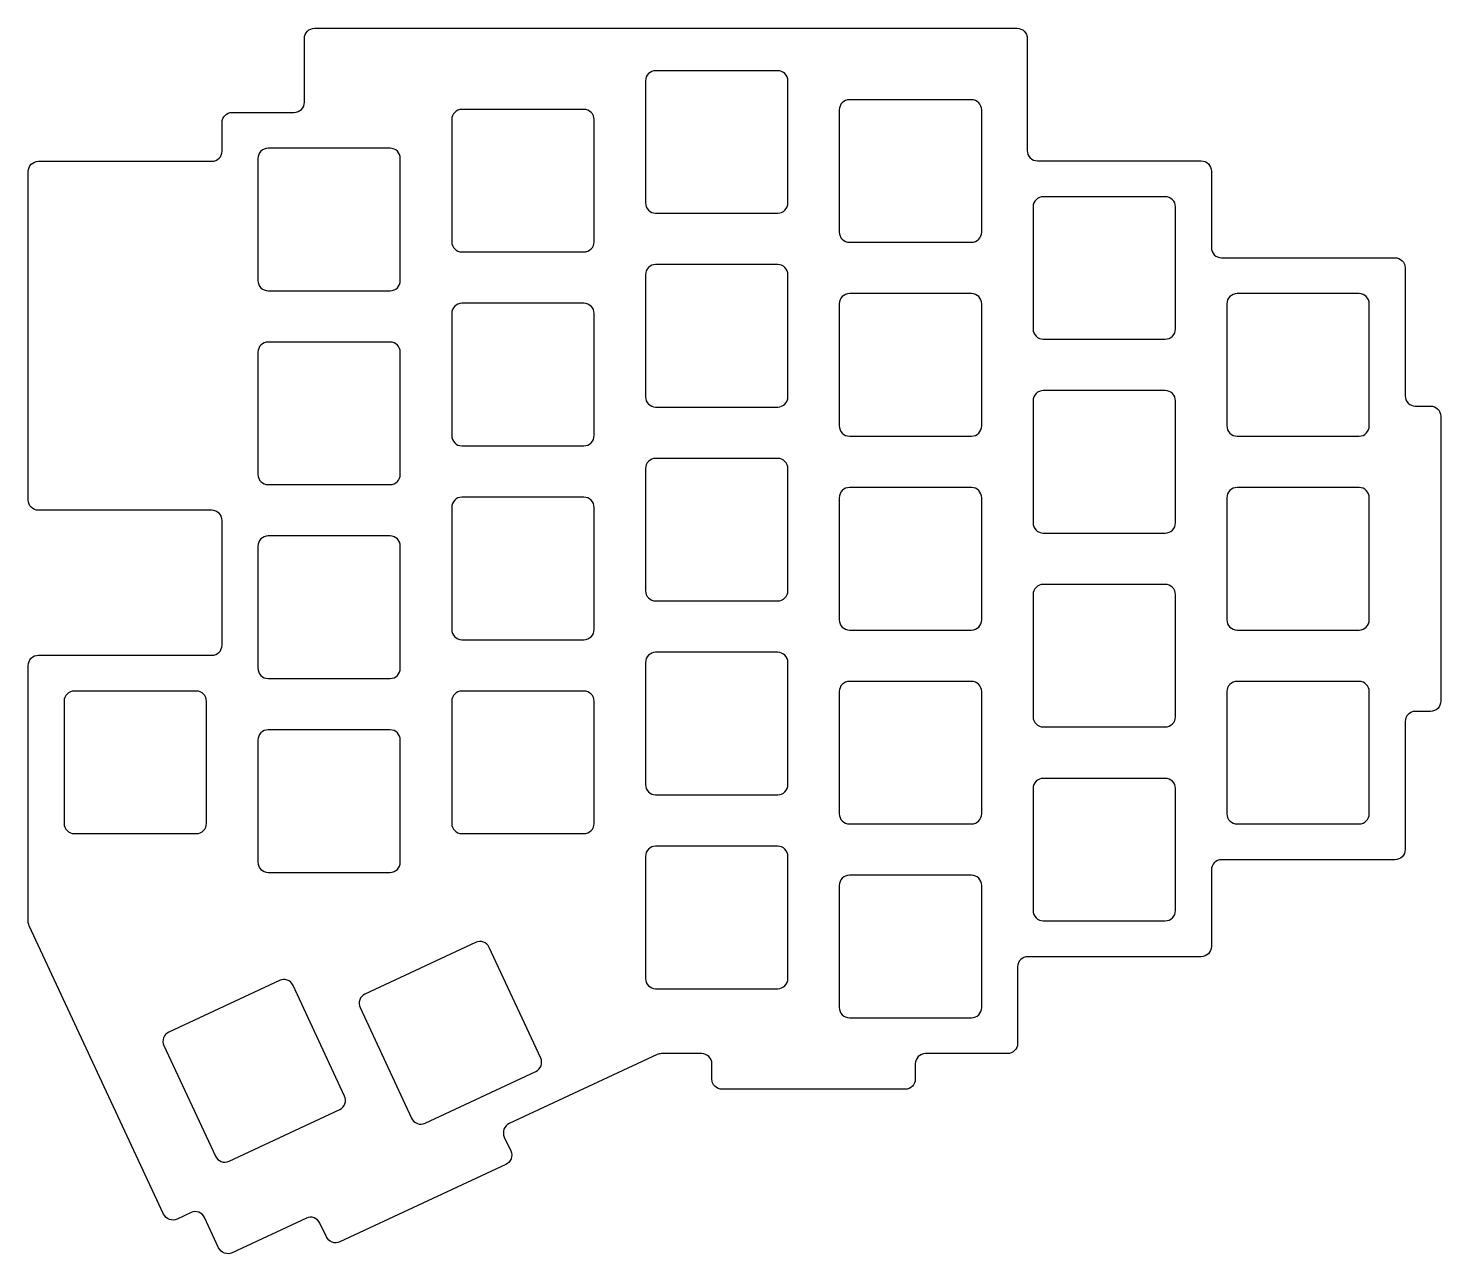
# Model space of a CAD drawing. Header units: millimetres. Extents: x -125 to 14, y -87 to 33.
import ezdxf

# ---------------------------------------------------------------- set-up
doc = ezdxf.new("R2010")
doc.units = ezdxf.units.MM

msp = doc.modelspace()

# ---------------------------------------------------------------- linework, layer by layer
msp.add_lwpolyline([(-124.825, -13.2875), (-124.825, 19.0025, -0.414214), (-123.825, 20.0025), (-106.775, 20.0025, 0.414214), (-105.775, 21.0025), (-105.775, 23.8125, -0.414214), (-104.775, 24.8125), (-98.675, 24.8125, 0.414214), (-97.675, 25.8125), (-97.675, 32.075, -0.414214), (-96.675, 33.075), (-27.625, 33.075, -0.414214), (-26.625, 32.075), (-26.625, 21.05, 0.414214), (-25.625, 20.05), (-9.525, 20.05, -0.414214), (-8.525, 19.05), (-8.525, 11.525, 0.414214), (-7.525, 10.525), (9.525, 10.525, -0.414214), (10.525, 9.525), (10.525, -3.05, 0.414214), (11.525, -4.05), (13.025, -4.05, -0.414214), (14.025, -5.05), (14.025, -33.05, -0.414214), (13.025, -34.05), (11.525, -34.05, 0.414214), (10.525, -35.05), (10.525, -47.625, -0.414214), (9.525, -48.625), (-7.525, -48.625, 0.414214), (-8.525, -49.625), (-8.525, -57.15, -0.414214), (-9.525, -58.15), (-26.575, -58.15, 0.414214), (-27.575, -59.15), (-27.575, -66.675, -0.414214), (-28.575, -67.675), (-36.625, -67.675, 0.414214), (-37.625, -68.675), (-37.625, -70.175, -0.414214), (-38.625, -71.175), (-56.625, -71.175, -0.414214), (-57.625, -70.175), (-57.625, -68.675, 0.414214), (-58.625, -67.675), (-62.594542, -67.675, 0.109518), (-63.017161, -67.768692), (-77.54418, -74.542753, 0.414214), (-78.027869, -75.871679), (-77.393942, -77.231139, -0.414214), (-77.877631, -78.560065), (-94.191171, -86.167195, -0.414214), (-95.520097, -85.683505), (-96.154024, -84.324044, 0.414214), (-97.48295, -83.840354), (-104.778728, -87.242431, -0.414214), (-106.107654, -86.758741), (-107.497012, -83.779255, 0.414213), (-108.825938, -83.295565), (-110.185399, -83.929492, -0.414213), (-111.514325, -83.445802), (-124.731308, -55.101893, -0.109518), (-124.825, -54.679274), (-124.825, -29.5275, -0.414214), (-123.825, -28.5275), (-106.775, -28.5275, 0.414214), (-105.775, -27.5275), (-105.775, -15.2875, 0.414214), (-106.775, -14.2875), (-123.825, -14.2875, -0.414214)], format="xyb", close=True)
at = {"linetype": 'ByBlock'}
for points in [[(-50.15, 27.9075, 0.414214), (-51.15, 28.9075), (-63.15, 28.9075, 0.414214), (-64.15, 27.9075), (-64.15, 15.9075, 0.414214), (-63.15, 14.9075), (-51.15, 14.9075, 0.414214), (-50.15, 15.9075)], [(-69.2, 24.0975, 0.414214), (-70.2, 25.0975), (-82.2, 25.0975, 0.414214), (-83.2, 24.0975), (-83.2, 12.0975, 0.414214), (-82.2, 11.0975), (-70.2, 11.0975, 0.414214), (-69.2, 12.0975)], [(-31.1, 25.05, 0.414214), (-32.1, 26.05), (-44.1, 26.05, 0.414214), (-45.1, 25.05), (-45.1, 13.05, 0.414214), (-44.1, 12.05), (-32.1, 12.05, 0.414214), (-31.1, 13.05)], [(-88.25, 20.2875, 0.414214), (-89.25, 21.2875), (-101.25, 21.2875, 0.414214), (-102.25, 20.2875), (-102.25, 8.2875, 0.414214), (-101.25, 7.2875), (-89.25, 7.2875, 0.414214), (-88.25, 8.2875)], [(-12.05, 15.525, 0.414214), (-13.05, 16.525), (-25.05, 16.525, 0.414214), (-26.05, 15.525), (-26.05, 3.525, 0.414214), (-25.05, 2.525), (-13.05, 2.525, 0.414214), (-12.05, 3.525)], [(-50.15, 8.8575, 0.414214), (-51.15, 9.8575), (-63.15, 9.8575, 0.414214), (-64.15, 8.8575), (-64.15, -3.1425, 0.414214), (-63.15, -4.1425), (-51.15, -4.1425, 0.414214), (-50.15, -3.1425)], [(-31.1, 6, 0.414214), (-32.1, 7), (-44.1, 7, 0.414214), (-45.1, 6), (-45.1, -6, 0.414214), (-44.1, -7), (-32.1, -7, 0.414214), (-31.1, -6)], [(7, 6, 0.414214), (6, 7), (-6, 7, 0.414214), (-7, 6), (-7, -6, 0.414214), (-6, -7), (6, -7, 0.414214), (7, -6)], [(-69.2, 5.0475, 0.414214), (-70.2, 6.0475), (-82.2, 6.0475, 0.414214), (-83.2, 5.0475), (-83.2, -6.9525, 0.414214), (-82.2, -7.9525), (-70.2, -7.9525, 0.414214), (-69.2, -6.9525)], [(-88.25, 1.2375, 0.414214), (-89.25, 2.2375), (-101.25, 2.2375, 0.414214), (-102.25, 1.2375), (-102.25, -10.7625, 0.414214), (-101.25, -11.7625), (-89.25, -11.7625, 0.414214), (-88.25, -10.7625)], [(-12.05, -3.525, 0.414214), (-13.05, -2.525), (-25.05, -2.525, 0.414214), (-26.05, -3.525), (-26.05, -15.525, 0.414214), (-25.05, -16.525), (-13.05, -16.525, 0.414214), (-12.05, -15.525)], [(-50.15, -10.1925, 0.414214), (-51.15, -9.1925), (-63.15, -9.1925, 0.414214), (-64.15, -10.1925), (-64.15, -22.1925, 0.414214), (-63.15, -23.1925), (-51.15, -23.1925, 0.414214), (-50.15, -22.1925)], [(-31.1, -13.05, 0.414214), (-32.1, -12.05), (-44.1, -12.05, 0.414214), (-45.1, -13.05), (-45.1, -25.05, 0.414214), (-44.1, -26.05), (-32.1, -26.05, 0.414214), (-31.1, -25.05)], [(7, -13.05, 0.414214), (6, -12.05), (-6, -12.05, 0.414214), (-7, -13.05), (-7, -25.05, 0.414214), (-6, -26.05), (6, -26.05, 0.414214), (7, -25.05)], [(-69.2, -14.0025, 0.414214), (-70.2, -13.0025), (-82.2, -13.0025, 0.414214), (-83.2, -14.0025), (-83.2, -26.0025, 0.414214), (-82.2, -27.0025), (-70.2, -27.0025, 0.414214), (-69.2, -26.0025)], [(-88.25, -17.8125, 0.414214), (-89.25, -16.8125), (-101.25, -16.8125, 0.414214), (-102.25, -17.8125), (-102.25, -29.8125, 0.414214), (-101.25, -30.8125), (-89.25, -30.8125, 0.414214), (-88.25, -29.8125)], [(-12.05, -22.575, 0.414214), (-13.05, -21.575), (-25.05, -21.575, 0.414214), (-26.05, -22.575), (-26.05, -34.575, 0.414214), (-25.05, -35.575), (-13.05, -35.575, 0.414214), (-12.05, -34.575)], [(-50.15, -29.2425, 0.414214), (-51.15, -28.2425), (-63.15, -28.2425, 0.414214), (-64.15, -29.2425), (-64.15, -41.2425, 0.414214), (-63.15, -42.2425), (-51.15, -42.2425, 0.414214), (-50.15, -41.2425)], [(-31.1, -32.1, 0.414214), (-32.1, -31.1), (-44.1, -31.1, 0.414214), (-45.1, -32.1), (-45.1, -44.1, 0.414214), (-44.1, -45.1), (-32.1, -45.1, 0.414214), (-31.1, -44.1)], [(7, -32.1, 0.414214), (6, -31.1), (-6, -31.1, 0.414214), (-7, -32.1), (-7, -44.1, 0.414214), (-6, -45.1), (6, -45.1, 0.414214), (7, -44.1)], [(-107.3, -33.0525, 0.414214), (-108.3, -32.0525), (-120.3, -32.0525, 0.414214), (-121.3, -33.0525), (-121.3, -45.0525, 0.414214), (-120.3, -46.0525), (-108.3, -46.0525, 0.414214), (-107.3, -45.0525)], [(-69.2, -33.0525, 0.414214), (-70.2, -32.0525), (-82.2, -32.0525, 0.414214), (-83.2, -33.0525), (-83.2, -45.0525, 0.414214), (-82.2, -46.0525), (-70.2, -46.0525, 0.414214), (-69.2, -45.0525)], [(-88.25, -36.8625, 0.414214), (-89.25, -35.8625), (-101.25, -35.8625, 0.414214), (-102.25, -36.8625), (-102.25, -48.8625, 0.414214), (-101.25, -49.8625), (-89.25, -49.8625, 0.414214), (-88.25, -48.8625)], [(-12.05, -41.625, 0.414214), (-13.05, -40.625), (-25.05, -40.625, 0.414214), (-26.05, -41.625), (-26.05, -53.625, 0.414214), (-25.05, -54.625), (-13.05, -54.625, 0.414214), (-12.05, -53.625)], [(-50.15, -48.2925, 0.414214), (-51.15, -47.2925), (-63.15, -47.2925, 0.414214), (-64.15, -48.2925), (-64.15, -60.2925, 0.414214), (-63.15, -61.2925), (-51.15, -61.2925, 0.414214), (-50.15, -60.2925)], [(-31.1, -51.15, 0.414214), (-32.1, -50.15), (-44.1, -50.15, 0.414214), (-45.1, -51.15), (-45.1, -63.15, 0.414214), (-44.1, -64.15), (-32.1, -64.15, 0.414214), (-31.1, -63.15)], [(-79.520595, -57.23105, 0.414214), (-80.849521, -56.74736), (-91.725215, -61.818779, 0.414214), (-92.208904, -63.147706), (-87.137485, -74.023399, 0.414214), (-85.808559, -74.507089), (-74.932866, -69.435669, 0.414214), (-74.449176, -68.106743)], [(-94.210748, -73.170256, 0.414214), (-93.727059, -71.84133), (-98.798478, -60.965637, 0.414214), (-100.127404, -60.481947), (-111.003098, -65.553367, 0.414214), (-111.486787, -66.882293), (-106.415368, -77.757986, 0.414214), (-105.086442, -78.241676)]]:
    msp.add_lwpolyline(points, format="xyb", close=True, dxfattribs=at)

doc.saveas('drawing.dxf')
